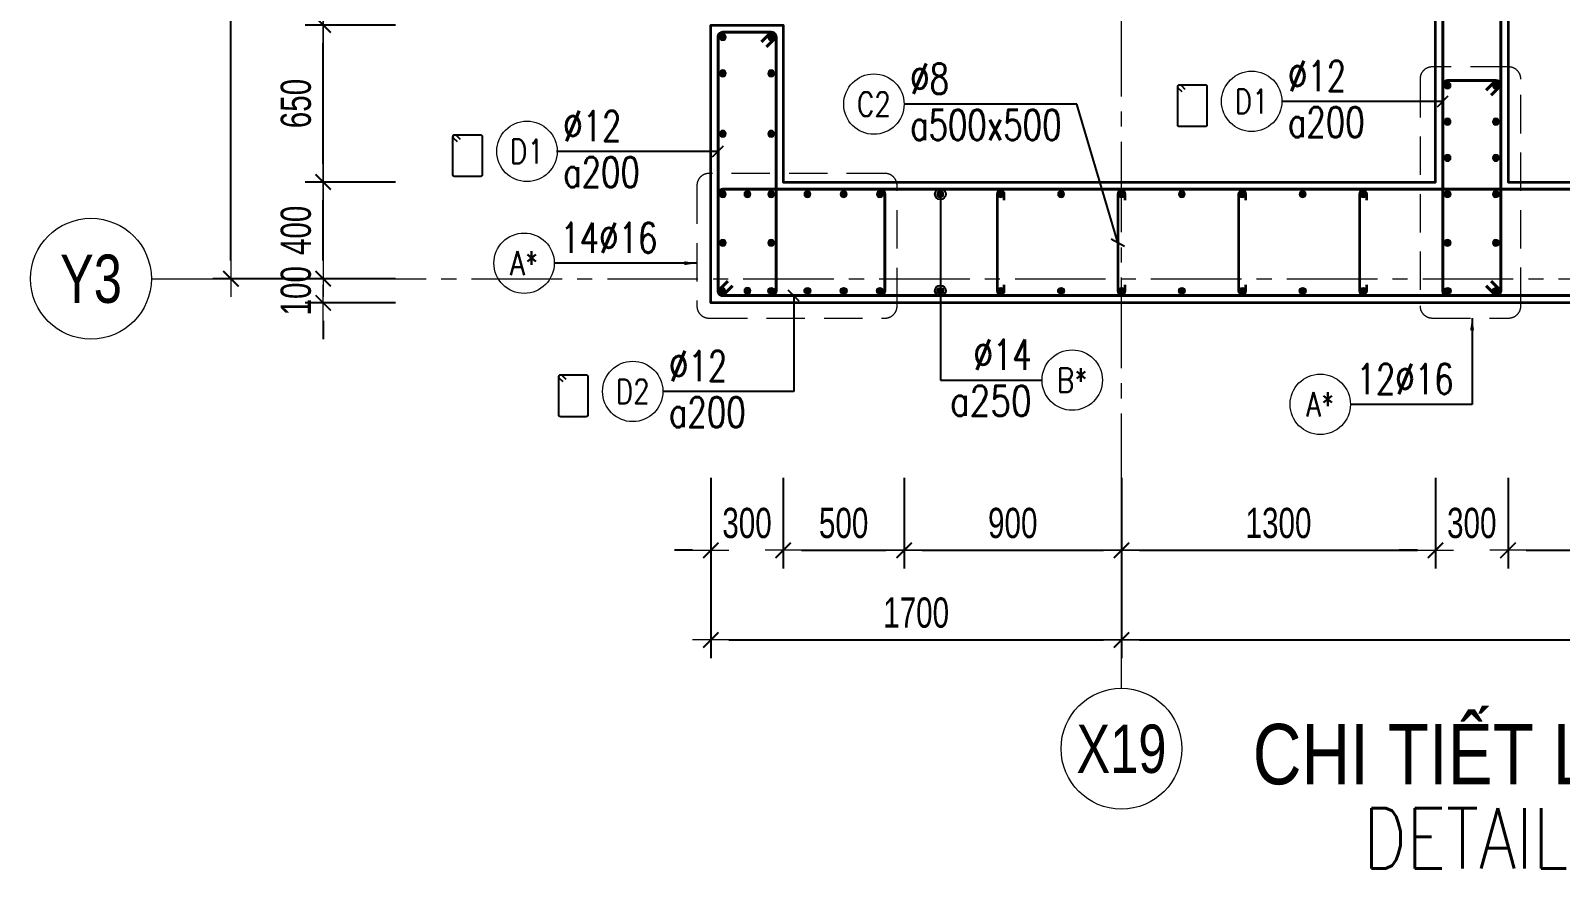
# Model space of a CAD drawing. Header units: millimetres. Extents: x 944027 to 981803, y -83026 to 82675.
# Drawn here: x 964583 to 970915, y -315 to 3153 of the extents above; entities that cross this region are included whole.
import ezdxf
from ezdxf.enums import TextEntityAlignment as Align

# ---------------------------------------------------------------- set-up
doc = ezdxf.new("R2010")
doc.units = ezdxf.units.MM
doc.header["$MEASUREMENT"] = 0
for name, pattern in [('HIDDEN2', [4.7625, 3.175, -1.5875]), ('HT_Dim Grid$0$CENTER2', [1.125, 0.75, -0.125, 0.125, -0.125]), ('HT_Grid$0$CENTER2', [1.125, 0.75, -0.125, 0.125, -0.125])]:
    doc.linetypes.add(name, pattern=pattern)
doc.layers.get('0').update_dxf_attribs({"lineweight": 20})
doc.layers.get('Defpoints').update_dxf_attribs({"color": 151, "lineweight": 9})
for name, color, linetype, lineweight in [('HT_Dim Grid$0$NDC_S_AXIS', 5, 'HT_Dim Grid$0$CENTER2', 13), ('HT_Dim Grid$0$NDC_S_SYMBOL', 1, 'Continuous', 15), ('HT_Dim Grid$0$NDC_S_TEXT SYMBOL', 7, 'Continuous', 20), ('HT_Grid$0$NDC_S_AXIS', 5, 'HT_Grid$0$CENTER2', 13), ('KC-LEADER', 153, 'Continuous', 18), ('KC-THEP', 6, 'Continuous', 40), ('NDC_S_ANNO', 7, 'Continuous', 20), ('NDC_S_DIM', 1, 'Continuous', 15), ('NDC_S_ENG TITLE', 3, 'Continuous', 20), ('NDC_S_HIDDEN', 8, 'HIDDEN2', 13), ('NDC_S_LEADER', 1, 'Continuous', 15), ('NDC_S_REBAR', 4, 'Continuous', 35), ('NDC_S_STIRRUP', 4, 'Continuous', 40), ('NDC_S_TEXT SYMBOL', 7, 'Continuous', 20), ('NDC_S_VN TEXT', 7, 'Continuous', 20), ('NDC_S_VN TITLE', 6, 'Continuous', 35), ('NDC_S_WALL', 6, 'Continuous', 35)]:
    doc.layers.add(name, color=color, linetype=linetype, lineweight=lineweight)
doc.layers.add('Ligature', color=1, linetype='Continuous')
doc.styles.add('HT_Dim Grid$0$NDC_ANNO', font='', dxfattribs={"width": 0.8})
doc.styles.add('NDC_ANNO', font='', dxfattribs={"width": 0.8})
doc.styles.add('NDC_ARIAL', font='arial.ttf', dxfattribs={"width": 0.85})
doc.styles.add('NDC_DIM', font='', dxfattribs={"width": 0.75})
doc.styles.add('NDC_EN TXT', font='romans.shx', dxfattribs={"width": 0.8})
doc.styles.add('NDC_VIE TXT', font='arial.ttf', dxfattribs={"width": 0.8})
doc.styles.get('HT_Dim Grid$0$NDC_ANNO').set_extended_font_data('Dotum')
doc.styles.get('NDC_ANNO').set_extended_font_data('Dotum')
doc.styles.get('NDC_DIM').set_extended_font_data('Dotum')
doc.dimstyles.new('NDC_1-50', dxfattribs={"dimscale": 50, "dimtxt": 2.5, "dimasz": 1, "dimexe": 1.5, "dimexo": 0, "dimgap": 0.8, "dimtad": 1, "dimdec": 0, "dimdsep": 46, "dimtxsty": 'NDC_ARIAL', "dimblk": 'DIMMARK', "dimcen": 49999.938995, "dimdle": 1.5, "dimclrd": 1, "dimclre": 1, "dimclrt": 3, "dimadec": 0, "dimazin": 0, "dimtfac": 1, "dimtdec": 0, "dimtix": 1, "dimtmove": 2, "dimatfit": 3, "dimfxl": 1, "dimarcsym": 0})
doc.dimstyles.new('NDC_dim_30', dxfattribs={"dimscale": 30, "dimtxt": 2.5, "dimasz": 1.5, "dimexe": 1.5, "dimexo": 2.5, "dimgap": 1, "dimtad": 1, "dimdec": 0, "dimzin": 0, "dimdsep": 46, "dimtxsty": 'NDC_DIM', "dimblk": 'DIMMARK', "dimcen": 0.09, "dimdle": 1.2, "dimclrd": 1, "dimclre": 1, "dimclrt": 3, "dimadec": 0, "dimazin": 0, "dimtfac": 1, "dimtdec": 0, "dimtix": 1, "dimtofl": 0, "dimtmove": 0, "dimatfit": 3, "dimfxl": 6, "dimfxlon": 1, "dimtolj": 1, "dimtzin": 0, "dimarcsym": 0})
doc.dimstyles.new('NDC_dim_50', dxfattribs={"dimscale": 50, "dimtxt": 2.5, "dimasz": 1.5, "dimexe": 1.5, "dimexo": 2.5, "dimgap": 1, "dimtad": 1, "dimdec": 0, "dimzin": 0, "dimdsep": 46, "dimtxsty": 'NDC_DIM', "dimblk": 'DIMMARK', "dimcen": 0.09, "dimdle": 1.2, "dimclrd": 1, "dimclre": 1, "dimclrt": 3, "dimadec": 0, "dimazin": 0, "dimtfac": 1, "dimtdec": 0, "dimtix": 1, "dimtofl": 0, "dimtmove": 0, "dimatfit": 3, "dimfxl": 6, "dimfxlon": 1, "dimtolj": 1, "dimtzin": 0, "dimarcsym": 0})

# ---------------------------------------------------------------- blocks, each defined once
blk = doc.blocks.new('THEP')
at = {"layer": 'KC-LEADER', "color": 6}
blk.add_circle((0, 0), 14, dxfattribs=at)
at = {"layer": 'KC-THEP'}
for p, q in [((-14, 0), (14, 0)), ((9.9, 9.9), (-9.9, -9.9)), ((-9.9, 9.9), (9.9, -9.9)), ((0, 14), (0, -14))]:
    blk.add_line(p, q, dxfattribs=at)
blk = doc.blocks.new('DIMMARK')
at = {"layer": 'NDC_S_DIM', "color": 1}
blk.add_line((-1.5, 0), (1, 0), dxfattribs=at)
at = {"layer": 'NDC_S_DIM', "color": 2, "const_width": 0.1}
blk.add_lwpolyline([(-0.424, -0.424), (0.424, 0.424)], dxfattribs=at)
blk = doc.blocks.new('*U13')
blk.add_circle((-2.5, 0), 2.5)
at = {"layer": 'NDC_S_VN TEXT', "color": 3, "style": 'NDC_EN TXT', "width": 0.75}
blk.add_attdef('DK1', (0.5, 0.85), '', height=2.5, dxfattribs=at)
at = {"layer": 'NDC_S_VN TEXT', "color": 7, "style": 'NDC_EN TXT', "width": 0.8}
blk.add_attdef('SH2', text='', height=2, dxfattribs=at).set_placement((-2.5, 0), align=Align.MIDDLE)
blk = doc.blocks.new('*U11')
blk.add_circle((-2.5, 0), 2.5)
at = {"layer": 'NDC_S_VN TEXT', "color": 3, "style": 'NDC_EN TXT', "width": 0.75}
for tag, p in [('DK1', (0.5, 0.85)), ('KC1', (0.5, -2.97))]:
    blk.add_attdef(tag, p, '', height=2.5, dxfattribs=at)
at = {"layer": 'NDC_S_VN TEXT', "color": 7, "style": 'NDC_EN TXT', "width": 0.8}
blk.add_attdef('SH2', text='', height=2, dxfattribs=at).set_placement((-2.5, 0), align=Align.MIDDLE)
blk = doc.blocks.new('*U10')
blk.add_circle((2.5, 0), 2.5)
at = {"layer": 'NDC_S_VN TEXT', "color": 3, "style": 'NDC_EN TXT'}
for tag, width, p in [('DK2', 0.75, (-0.85, 0.85)), ('KC2', 0.8, (-0.85, -2.97))]:
    blk.add_attdef(tag, text='', height=2.5, dxfattribs=dict(at, width=width)).set_placement(p, align=Align.RIGHT)
at = {"layer": 'NDC_S_VN TEXT', "color": 7, "style": 'NDC_EN TXT', "width": 0.8}
blk.add_attdef('SH3', text='', height=2, dxfattribs=at).set_placement((2.5, 0), align=Align.MIDDLE)
blk = doc.blocks.new('*U12')
blk.add_circle((-2.5, 0), 2.5)
at = {"layer": 'NDC_S_VN TEXT', "color": 3, "style": 'NDC_EN TXT', "width": 0.75}
for tag, p in [('DK1', (0.5, 0.85)), ('KC1', (0.5, -2.97))]:
    blk.add_attdef(tag, p, '', height=2.5, dxfattribs=at)
at = {"layer": 'NDC_S_VN TEXT', "color": 7, "style": 'NDC_EN TXT', "width": 0.8}
blk.add_attdef('SH2', text='', height=2, dxfattribs=at).set_placement((-2.5, 0), align=Align.MIDDLE)
blk = doc.blocks.new('*D375')
at = {"layer": 'Defpoints', "color": 0, "transparency": 16777216}
for p in [(965793.9, 2525.9), (967698.3, 2525.9), (967398.3, 2125.9)]:
    blk.add_point(p, dxfattribs=at)
at = {"layer": 'NDC_S_DIM', "color": 1, "lineweight": -2, "transparency": 16777216}
for p, q in [((966093.9, 2525.9), (965718.9, 2525.9)), ((965793.9, 2200.9), (965793.9, 2450.9)), ((966093.9, 2125.9), (965718.9, 2125.9))]:
    blk.add_line(p, q, dxfattribs=at)
at = {"layer": 'NDC_S_DIM', "color": 1, "lineweight": -2, "transparency": 16777216, "xscale": 75, "yscale": 75, "zscale": 75}
for p, rotation in [((965793.9, 2525.9), 90), ((965793.9, 2125.9), 270)]:
    blk.add_blockref('DIMMARK', p, dxfattribs=dict(at, rotation=rotation))
at = {"layer": 'NDC_S_DIM', "color": 3, "transparency": 16777216, "insert": (965681.3, 2325.9), "char_height": 125, "attachment_point": 5, "rotation": 90, "style": 'NDC_DIM'}
blk.add_mtext('\\A1;400', dxfattribs=at)
blk = doc.blocks.new('*D376')
at = {"layer": 'Defpoints', "color": 0, "transparency": 16777216}
for p in [(965793.9, 3175.9), (967698.3, 3175.9), (967698.3, 2525.9)]:
    blk.add_point(p, dxfattribs=at)
at = {"layer": 'NDC_S_DIM', "color": 1, "lineweight": -2, "transparency": 16777216}
for p, q in [((966093.9, 3175.9), (965718.9, 3175.9)), ((965793.9, 2600.9), (965793.9, 3100.9)), ((966093.9, 2525.9), (965718.9, 2525.9))]:
    blk.add_line(p, q, dxfattribs=at)
at = {"layer": 'NDC_S_DIM', "color": 1, "lineweight": -2, "transparency": 16777216, "xscale": 75, "yscale": 75, "zscale": 75}
for p, rotation in [((965793.9, 3175.9), 90), ((965793.9, 2525.9), 270)]:
    blk.add_blockref('DIMMARK', p, dxfattribs=dict(at, rotation=rotation))
at = {"layer": 'NDC_S_DIM', "color": 3, "transparency": 16777216, "insert": (965681.3, 2850.9), "char_height": 125, "attachment_point": 5, "rotation": 90, "style": 'NDC_DIM'}
blk.add_mtext('\\A1;650', dxfattribs=at)
blk = doc.blocks.new('*D379')
at = {"layer": 'Defpoints', "color": 0, "transparency": 16777216}
for p in [(965412, 11125.9), (967398.3, 11125.9), (967398.3, 2125.9)]:
    blk.add_point(p, dxfattribs=at)
at = {"layer": 'NDC_S_DIM', "color": 1, "lineweight": -2, "transparency": 16777216}
for p, q in [((965712, 11125.9), (965337, 11125.9)), ((965412, 2200.9), (965412, 11050.9)), ((965712, 2125.9), (965337, 2125.9))]:
    blk.add_line(p, q, dxfattribs=at)
at = {"layer": 'NDC_S_DIM', "color": 1, "lineweight": -2, "transparency": 16777216, "xscale": 75, "yscale": 75, "zscale": 75}
for p, rotation in [((965412, 11125.9), 90), ((965412, 2125.9), 270)]:
    blk.add_blockref('DIMMARK', p, dxfattribs=dict(at, rotation=rotation))
at = {"layer": 'NDC_S_DIM', "color": 3, "transparency": 16777216, "insert": (965299.4, 6625.9), "char_height": 125, "attachment_point": 5, "rotation": 90, "style": 'NDC_DIM'}
blk.add_mtext('\\A1;9000', dxfattribs=at)
blk = doc.blocks.new('*D380')
at = {"layer": 'Defpoints', "color": 0, "transparency": 16777216}
for p in [(967698.3, 2525.9), (967398.3, 2025.9), (967698.3, 1001.7)]:
    blk.add_point(p, dxfattribs=at)
at = {"layer": 'NDC_S_DIM', "color": 1, "lineweight": -2, "transparency": 16777216}
for p, q in [((967398.3, 1301.7), (967398.3, 926.7)), ((967698.3, 1301.7), (967698.3, 926.7)), ((967323.3, 1001.7), (967248.3, 1001.7)), ((967773.3, 1001.7), (967848.3, 1001.7))]:
    blk.add_line(p, q, dxfattribs=at)
at = {"layer": 'NDC_S_DIM', "color": 1, "lineweight": -2, "transparency": 16777216, "xscale": 75, "yscale": 75, "zscale": 75}
blk.add_blockref('DIMMARK', (967398.3, 1001.7), dxfattribs=at)
at = {"layer": 'NDC_S_DIM', "color": 1, "lineweight": -2, "transparency": 16777216, "xscale": 75, "yscale": 75, "zscale": 75, "rotation": 180}
blk.add_blockref('DIMMARK', (967698.3, 1001.7), dxfattribs=at)
at = {"layer": 'NDC_S_DIM', "color": 3, "transparency": 16777216, "insert": (967548.3, 1114.2), "char_height": 125, "attachment_point": 5, "style": 'NDC_DIM'}
blk.add_mtext('\\A1;300', dxfattribs=at)
blk = doc.blocks.new('*D381')
at = {"layer": 'Defpoints', "color": 0, "transparency": 16777216}
for p in [(967698.3, 2525.9), (968198.4, 2299.9), (968198.4, 1001.7)]:
    blk.add_point(p, dxfattribs=at)
at = {"layer": 'NDC_S_DIM', "color": 1, "lineweight": -2, "transparency": 16777216}
for p, q in [((967698.3, 1301.7), (967698.3, 926.7)), ((968198.4, 1301.7), (968198.4, 926.7)), ((967773.3, 1001.7), (968123.4, 1001.7))]:
    blk.add_line(p, q, dxfattribs=at)
at = {"layer": 'NDC_S_DIM', "color": 1, "lineweight": -2, "transparency": 16777216, "xscale": 75, "yscale": 75, "zscale": 75, "rotation": 180}
blk.add_blockref('DIMMARK', (967698.3, 1001.7), dxfattribs=at)
at = {"layer": 'NDC_S_DIM', "color": 1, "lineweight": -2, "transparency": 16777216, "xscale": 75, "yscale": 75, "zscale": 75}
blk.add_blockref('DIMMARK', (968198.4, 1001.7), dxfattribs=at)
at = {"layer": 'NDC_S_DIM', "color": 3, "transparency": 16777216, "insert": (967948.3, 1114.2), "char_height": 125, "attachment_point": 5, "style": 'NDC_DIM'}
blk.add_mtext('\\A1;500', dxfattribs=at)
blk = doc.blocks.new('*D382')
at = {"layer": 'Defpoints', "color": 0, "transparency": 16777216}
for p in [(970398.3, 2525.9), (970698.3, 2525.9), (970698.3, 1001.7)]:
    blk.add_point(p, dxfattribs=at)
at = {"layer": 'NDC_S_DIM', "color": 1, "lineweight": -2, "transparency": 16777216}
for p, q in [((970398.3, 1301.7), (970398.3, 926.7)), ((970698.3, 1301.7), (970698.3, 926.7)), ((970323.3, 1001.7), (970248.3, 1001.7)), ((970773.3, 1001.7), (970848.3, 1001.7))]:
    blk.add_line(p, q, dxfattribs=at)
at = {"layer": 'NDC_S_DIM', "color": 1, "lineweight": -2, "transparency": 16777216, "xscale": 75, "yscale": 75, "zscale": 75}
blk.add_blockref('DIMMARK', (970398.3, 1001.7), dxfattribs=at)
at = {"layer": 'NDC_S_DIM', "color": 1, "lineweight": -2, "transparency": 16777216, "xscale": 75, "yscale": 75, "zscale": 75, "rotation": 180}
blk.add_blockref('DIMMARK', (970698.3, 1001.7), dxfattribs=at)
at = {"layer": 'NDC_S_DIM', "color": 3, "transparency": 16777216, "insert": (970548.3, 1114.2), "char_height": 125, "attachment_point": 5, "style": 'NDC_DIM'}
blk.add_mtext('\\A1;300', dxfattribs=at)
blk = doc.blocks.new('*D383')
at = {"layer": 'Defpoints', "color": 0, "transparency": 16777216}
for p in [(970698.3, 2525.9), (972897.8, 2273.6), (972897.8, 1001.7)]:
    blk.add_point(p, dxfattribs=at)
at = {"layer": 'NDC_S_DIM', "color": 1, "lineweight": -2, "transparency": 16777216}
for p, q in [((970698.3, 1301.7), (970698.3, 926.7)), ((972897.8, 1301.7), (972897.8, 926.7)), ((970773.3, 1001.7), (972822.8, 1001.7))]:
    blk.add_line(p, q, dxfattribs=at)
at = {"layer": 'NDC_S_DIM', "color": 1, "lineweight": -2, "transparency": 16777216, "xscale": 75, "yscale": 75, "zscale": 75, "rotation": 180}
blk.add_blockref('DIMMARK', (970698.3, 1001.7), dxfattribs=at)
at = {"layer": 'NDC_S_DIM', "color": 1, "lineweight": -2, "transparency": 16777216, "xscale": 75, "yscale": 75, "zscale": 75}
blk.add_blockref('DIMMARK', (972897.8, 1001.7), dxfattribs=at)
at = {"layer": 'NDC_S_DIM', "color": 3, "transparency": 16777216, "insert": (971798.1, 1114.2), "char_height": 125, "attachment_point": 5, "style": 'NDC_DIM'}
blk.add_mtext('\\A1;2200', dxfattribs=at)
blk = doc.blocks.new('*D386')
at = {"layer": 'Defpoints', "color": 0, "transparency": 16777216}
for p in [(967398.3, 2099.7), (969098.3, 1857.8), (969098.3, 630.6)]:
    blk.add_point(p, dxfattribs=at)
at = {"layer": 'NDC_S_DIM', "color": 1, "lineweight": -2, "transparency": 16777216}
for p, q in [((967398.3, 930.6), (967398.3, 555.6)), ((969098.3, 930.6), (969098.3, 555.6)), ((967473.3, 630.6), (969023.3, 630.6))]:
    blk.add_line(p, q, dxfattribs=at)
at = {"layer": 'NDC_S_DIM', "color": 1, "lineweight": -2, "transparency": 16777216, "xscale": 75, "yscale": 75, "zscale": 75, "rotation": 180}
blk.add_blockref('DIMMARK', (967398.3, 630.6), dxfattribs=at)
at = {"layer": 'NDC_S_DIM', "color": 1, "lineweight": -2, "transparency": 16777216, "xscale": 75, "yscale": 75, "zscale": 75}
blk.add_blockref('DIMMARK', (969098.3, 630.6), dxfattribs=at)
at = {"layer": 'NDC_S_DIM', "color": 3, "transparency": 16777216, "insert": (968248.3, 743.2), "char_height": 125, "attachment_point": 5, "style": 'NDC_DIM'}
blk.add_mtext('\\A1;1700', dxfattribs=at)
blk = doc.blocks.new('*U21')
at = {"layer": 'HT_Dim Grid$0$NDC_S_SYMBOL'}
blk.add_line((0, 5), (0, 9), dxfattribs=at)
blk.add_circle((0, 0), 5, dxfattribs=at)
at = {"layer": 'HT_Dim Grid$0$NDC_S_TEXT SYMBOL', "color": 7, "style": 'HT_Dim Grid$0$NDC_ANNO', "width": 0.8}
blk.add_attdef('GRID', text='', height=4, dxfattribs=at).set_placement((0, 0), align=Align.MIDDLE)
blk = doc.blocks.new('*D411')
at = {"layer": 'Defpoints', "color": 0, "ltscale": 200, "transparency": 16777216}
for p in [(968198.4, 2299.9), (969098.3, 1857.8), (969098.3, 1001.7)]:
    blk.add_point(p, dxfattribs=at)
at = {"layer": 'NDC_S_DIM', "color": 1, "lineweight": -2, "ltscale": 200, "transparency": 16777216}
for p, q in [((968198.4, 1301.7), (968198.4, 926.7)), ((969098.3, 1301.7), (969098.3, 926.7)), ((968273.4, 1001.7), (969023.3, 1001.7))]:
    blk.add_line(p, q, dxfattribs=at)
at = {"layer": 'NDC_S_DIM', "color": 1, "lineweight": -2, "ltscale": 200, "transparency": 16777216, "xscale": 75, "yscale": 75, "zscale": 75, "rotation": 180}
blk.add_blockref('DIMMARK', (968198.4, 1001.7), dxfattribs=at)
at = {"layer": 'NDC_S_DIM', "color": 1, "lineweight": -2, "ltscale": 200, "transparency": 16777216, "xscale": 75, "yscale": 75, "zscale": 75}
blk.add_blockref('DIMMARK', (969098.3, 1001.7), dxfattribs=at)
at = {"layer": 'NDC_S_DIM', "color": 3, "ltscale": 200, "transparency": 16777216, "insert": (968648.3, 1114.2), "char_height": 125, "attachment_point": 5, "style": 'NDC_DIM'}
blk.add_mtext('\\A1;900', dxfattribs=at)
blk = doc.blocks.new('*D412')
at = {"layer": 'Defpoints', "color": 0, "ltscale": 200, "transparency": 16777216}
for p in [(970398.3, 2525.9), (969098.3, 1857.8), (970398.3, 1001.7)]:
    blk.add_point(p, dxfattribs=at)
at = {"layer": 'NDC_S_DIM', "color": 1, "lineweight": -2, "ltscale": 200, "transparency": 16777216}
for p, q in [((969098.3, 1301.7), (969098.3, 926.7)), ((970398.3, 1301.7), (970398.3, 926.7)), ((969173.3, 1001.7), (970323.3, 1001.7))]:
    blk.add_line(p, q, dxfattribs=at)
at = {"layer": 'NDC_S_DIM', "color": 1, "lineweight": -2, "ltscale": 200, "transparency": 16777216, "xscale": 75, "yscale": 75, "zscale": 75, "rotation": 180}
blk.add_blockref('DIMMARK', (969098.3, 1001.7), dxfattribs=at)
at = {"layer": 'NDC_S_DIM', "color": 1, "lineweight": -2, "ltscale": 200, "transparency": 16777216, "xscale": 75, "yscale": 75, "zscale": 75}
blk.add_blockref('DIMMARK', (970398.3, 1001.7), dxfattribs=at)
at = {"layer": 'NDC_S_DIM', "color": 3, "ltscale": 200, "transparency": 16777216, "insert": (969748.3, 1114.2), "char_height": 125, "attachment_point": 5, "style": 'NDC_DIM'}
blk.add_mtext('\\A1;1300', dxfattribs=at)
blk = doc.blocks.new('*D413')
at = {"layer": 'Defpoints', "color": 0, "ltscale": 200, "transparency": 16777216}
for p in [(973698.3, 2242.5), (969098.3, 1857.8), (973698.3, 630.6)]:
    blk.add_point(p, dxfattribs=at)
at = {"layer": 'NDC_S_DIM', "color": 1, "lineweight": -2, "ltscale": 200, "transparency": 16777216}
for p, q in [((969098.3, 930.6), (969098.3, 555.6)), ((973698.3, 930.6), (973698.3, 555.6)), ((969173.3, 630.6), (973623.3, 630.6))]:
    blk.add_line(p, q, dxfattribs=at)
at = {"layer": 'NDC_S_DIM', "color": 1, "lineweight": -2, "ltscale": 200, "transparency": 16777216, "xscale": 75, "yscale": 75, "zscale": 75, "rotation": 180}
blk.add_blockref('DIMMARK', (969098.3, 630.6), dxfattribs=at)
at = {"layer": 'NDC_S_DIM', "color": 1, "lineweight": -2, "ltscale": 200, "transparency": 16777216, "xscale": 75, "yscale": 75, "zscale": 75}
blk.add_blockref('DIMMARK', (973698.3, 630.6), dxfattribs=at)
at = {"layer": 'NDC_S_DIM', "color": 3, "ltscale": 200, "transparency": 16777216, "insert": (971398.3, 743.2), "char_height": 125, "attachment_point": 5, "style": 'NDC_DIM'}
blk.add_mtext('\\A1;4600', dxfattribs=at)
blk = doc.blocks.new('*U22')
at = {"layer": 'HT_Dim Grid$0$NDC_S_SYMBOL'}
blk.add_line((5, 0), (9, 0), dxfattribs=at)
blk.add_circle((0, 0), 5, dxfattribs=at)
at = {"layer": 'HT_Dim Grid$0$NDC_S_TEXT SYMBOL', "color": 7, "style": 'HT_Dim Grid$0$NDC_ANNO', "width": 0.8}
blk.add_attdef('GRID', text='', height=4, rotation=270, dxfattribs=at).set_placement((0, 0), align=Align.MIDDLE)
blk = doc.blocks.new('*D417')
at = {"layer": 'Defpoints', "color": 0, "ltscale": 200, "transparency": 16777216}
for p in [(967398.3, 2125.9), (965793.9, 2025.9), (967398.3, 2025.9)]:
    blk.add_point(p, dxfattribs=at)
at = {"layer": 'NDC_S_DIM', "color": 1, "lineweight": -2, "ltscale": 200, "transparency": 16777216}
for p, q in [((965793.9, 2200.9), (965793.9, 2275.9)), ((966093.9, 2125.9), (965718.9, 2125.9)), ((966093.9, 2025.9), (965718.9, 2025.9)), ((965793.9, 1950.9), (965793.9, 1875.9))]:
    blk.add_line(p, q, dxfattribs=at)
at = {"layer": 'NDC_S_DIM', "color": 1, "lineweight": -2, "ltscale": 200, "transparency": 16777216, "xscale": 75, "yscale": 75, "zscale": 75}
for p, rotation in [((965793.9, 2125.9), 270), ((965793.9, 2025.9), 90)]:
    blk.add_blockref('DIMMARK', p, dxfattribs=dict(at, rotation=rotation))
at = {"layer": 'NDC_S_DIM', "color": 3, "ltscale": 200, "transparency": 16777216, "insert": (965681.3, 2075.9), "char_height": 125, "attachment_point": 5, "rotation": 90, "style": 'NDC_DIM'}
blk.add_mtext('\\A1;100', dxfattribs=at)
blk = doc.blocks.new('*D407')
at = {"layer": 'Defpoints', "color": 0, "ltscale": 200, "transparency": 16777216}
for p in [(965793.9, 4575.9), (967485.6, 4575.9), (967698.3, 3175.9)]:
    blk.add_point(p, dxfattribs=at)
at = {"layer": 'NDC_S_DIM', "color": 1, "lineweight": -2, "ltscale": 200, "transparency": 16777216}
for p, q in [((966093.9, 4575.9), (965718.9, 4575.9)), ((965793.9, 3250.9), (965793.9, 4500.9)), ((966093.9, 3175.9), (965718.9, 3175.9))]:
    blk.add_line(p, q, dxfattribs=at)
at = {"layer": 'NDC_S_DIM', "color": 1, "lineweight": -2, "ltscale": 200, "transparency": 16777216, "xscale": 75, "yscale": 75, "zscale": 75}
for p, rotation in [((965793.9, 4575.9), 90), ((965793.9, 3175.9), 270)]:
    blk.add_blockref('DIMMARK', p, dxfattribs=dict(at, rotation=rotation))
at = {"layer": 'NDC_S_DIM', "color": 3, "ltscale": 200, "transparency": 16777216, "insert": (965681.3, 3875.9), "char_height": 125, "attachment_point": 5, "rotation": 90, "style": 'NDC_DIM'}
blk.add_mtext('\\A1;1400', dxfattribs=at)
blk = doc.blocks.new('Drawing name_symbol')
at = {"layer": 'NDC_S_ENG TITLE', "style": 'NDC_EN TXT', "width": 0.8}
blk.add_attdef('SECTDET1', text='', height=5, dxfattribs=at).set_placement((0, 1.01), align=Align.CENTER)
at = {"layer": 'NDC_S_TEXT SYMBOL', "lineweight": 25, "style": 'NDC_ANNO', "width": 0.8}
blk.add_attdef('SSCALE', text='', height=2.5, dxfattribs=at).set_placement((0, -4), align=Align.CENTER)
at = {"layer": 'NDC_S_VN TITLE', "style": 'NDC_VIE TXT', "width": 0.8}
blk.add_attdef('SECTDET2', text='', height=5, dxfattribs=at).set_placement((0, 7.97), align=Align.CENTER)

msp = doc.modelspace()

# ---------------------------------------------------------------- linework, layer by layer
at = {"layer": 'HT_Grid$0$NDC_S_AXIS', "ltscale": 500}
for p, q in [((969098.3, 630.6), (969098.3, 12621.2)), ((965282.7, 2125.9), (975464.2, 2125.9))]:
    msp.add_line(p, q, dxfattribs=at)
at = {"layer": 'Ligature'}
for points in [[(969349.4, 2899), (969333.5, 2914.9, -0.668179), (969339.2, 2928.9), (969443.9, 2928.9, -0.414214), (969452, 2920.7), (969452, 2763.6, -0.414214), (969443.9, 2755.4), (969339.2, 2755.4, -0.414214), (969331.1, 2763.6), (969331.1, 2920.7, -0.668179), (969345, 2926.5), (969361, 2910.5)], [(966349.4, 2692), (966333.5, 2707.9, -0.668179), (966339.2, 2721.9), (966443.9, 2721.9, -0.414214), (966452, 2713.7), (966452, 2556.6, -0.414214), (966443.9, 2548.4), (966339.2, 2548.4, -0.414214), (966331.1, 2556.6), (966331.1, 2713.7, -0.668179), (966345, 2719.5), (966361, 2703.5)], [(966787.2, 1698.4), (966771.3, 1714.3, -0.668179), (966777, 1728.3), (966881.7, 1728.3, -0.414214), (966889.8, 1720.1), (966889.8, 1563, -0.414214), (966881.7, 1554.8), (966777, 1554.8, -0.414214), (966768.9, 1563), (966768.9, 1720.1, -0.668179), (966782.8, 1725.9), (966798.8, 1709.9)]]:
    msp.add_lwpolyline(points, format="xyb", dxfattribs=at)
at = {"layer": 'NDC_S_HIDDEN', "ltscale": 50}
for points in [[(970384.2, 1963.2), (970701.4, 1963.2, 0.414214), (970751.4, 2013.2), (970751.4, 2952.5, 0.414214), (970701.4, 3002.5), (970384.2, 3002.5, 0.414214), (970334.2, 2952.5), (970334.2, 2013.2, 0.414214)], [(967390.9, 1962.8), (968119.4, 1962.8, 0.414214), (968169.4, 2012.8), (968169.4, 2511.6, 0.414214), (968119.4, 2561.6), (967390.9, 2561.6, 0.414214), (967340.9, 2511.6), (967340.9, 2012.8, 0.414214)]]:
    msp.add_lwpolyline(points, format="xyb", close=True, dxfattribs=at)
at = {"layer": 'NDC_S_REBAR'}
for points in [[(968613.3, 2450.9), (968613.3, 2475.9, 1), (968583.3, 2475.9), (968583.3, 2075.9, 1), (968613.3, 2075.9), (968613.3, 2100.9)], [(969113.3, 2450.9), (969113.3, 2475.9, 1), (969083.3, 2475.9), (969083.3, 2075.9, 1), (969113.3, 2075.9), (969113.3, 2100.9)], [(969613.3, 2450.9), (969613.3, 2475.9, 1), (969583.3, 2475.9), (969583.3, 2075.9, 1), (969613.3, 2075.9), (969613.3, 2100.9)], [(970113.3, 2450.9), (970113.3, 2475.9, 1), (970083.3, 2475.9), (970083.3, 2075.9, 1), (970113.3, 2075.9), (970113.3, 2100.9)]]:
    msp.add_lwpolyline(points, format="xyb", dxfattribs=at)
at = {"layer": 'NDC_S_STIRRUP'}
for points in [[(970628.3, 2115.9), (970668.3, 2075.9, -0.414214), (970648.3, 2055.9), (970448.3, 2055.9, -0.414214), (970428.3, 2075.9), (970428.3, 11175.9, -0.414214), (970448.3, 11195.9), (970648.3, 11195.9, -0.414214), (970668.3, 11175.9), (970668.3, 2075.9, -0.414214), (970648.3, 2055.9), (970608.3, 2095.9)], [(967628.4, 3085.9), (967668.4, 3125.9, 0.414214), (967648.4, 3145.9), (967448.4, 3145.9, 0.414214), (967428.4, 3125.9), (967428.3, 2075.9, 0.414214), (967448.3, 2055.9), (967648.3, 2055.9, 0.414214), (967668.3, 2075.9), (967668.4, 3125.9, 0.414214), (967648.4, 3145.9), (967608.4, 3105.9)], [(970628.4, 2885.9), (970668.4, 2925.9, 0.414214), (970648.4, 2945.9), (970448.4, 2945.9, 0.414214), (970428.4, 2925.9), (970428.3, 2075.9, 0.414214), (970448.3, 2055.9), (970648.3, 2055.9, 0.414214), (970668.3, 2075.9), (970668.4, 2925.9, 0.414214), (970648.4, 2945.9), (970608.4, 2905.9)], [(967488.3, 2095.9), (967448.3, 2055.9, -0.414214), (967428.3, 2075.9), (967428.3, 2475.9, -0.414214), (967448.3, 2495.9), (968098.3, 2495.9, -0.414214), (968118.3, 2475.9), (968118.3, 2075.9, -0.414214), (968098.3, 2055.9), (967448.3, 2055.9, -0.414214), (967428.3, 2075.9), (967468.3, 2115.9)], [(967488.3, 2095.9), (967448.3, 2055.9, -0.414214), (967428.3, 2075.9), (967428.3, 2475.9, -0.414214), (967448.3, 2495.9), (973648.3, 2495.9, -0.414214), (973668.3, 2475.9), (973668.3, 2075.9, -0.414214), (973648.3, 2055.9), (967448.3, 2055.9, -0.414214), (967428.3, 2075.9), (967468.3, 2115.9)]]:
    msp.add_lwpolyline(points, format="xyb", dxfattribs=at)
at = {"layer": 'NDC_S_WALL', "ltscale": 10}
msp.add_lwpolyline([(970698.3, 10725.9), (970698.3, 2525.9), (973398.3, 2525.9), (973398.3, 3175.9), (973698.3, 3175.9), (973698.3, 2025.9), (967398.3, 2025.9), (967398.3, 3175.9), (967698.3, 3175.9), (967698.3, 2525.9), (970398.3, 2525.9), (970398.3, 7925.9)], dxfattribs=at)

# ---------------------------------------------------------------- block references
at = {"layer": 'HT_Dim Grid$0$NDC_S_AXIS'}
ref = msp.add_blockref('*U22', (964832.7, 2125.9), dxfattribs=dict(at, xscale=50, yscale=50, zscale=150))
ref.add_attrib('GRID', 'Y3', dxfattribs={"layer": 'HT_Dim Grid$0$NDC_S_TEXT SYMBOL', "color": 7, "height": 200, "style": 'HT_Dim Grid$0$NDC_ANNO', "width": 0.8}).set_placement((964832.7, 2125.9), align=Align.MIDDLE)
at = {"layer": 'HT_Dim Grid$0$NDC_S_AXIS', "xscale": 50, "yscale": 50, "zscale": 50}
msp.add_blockref('*U21', (969098.3, 180.6), dxfattribs=at).add_auto_attribs({'GRID': 'X19'})
at = {"layer": 'KC-THEP', "xscale": -1, "rotation": 350.3314355636191}
for p in [(967448.3, 3125.9), (967648.3, 3125.9), (967448.3, 2975.9), (967648.3, 2975.9), (970448.3, 2925.9), (970648.3, 2925.9), (970448.3, 2775.9), (970648.3, 2775.9), (967448.3, 2725.9), (967648.3, 2725.9), (970448.3, 2625.9), (970648.3, 2625.9), (967448.3, 2475.9), (967550, 2475.9), (967648.3, 2475.9), (967798.3, 2475.9), (967948.3, 2475.9), (968098.3, 2475.9), (968348.3, 2475.9), (968598.3, 2475.9), (968848.3, 2475.9), (969098.3, 2475.9), (969348.3, 2475.9), (969598.3, 2475.9), (969848.3, 2475.9), (970098.3, 2475.9), (970448.4, 2475.9), (970648.4, 2475.9), (967448.3, 2274.2), (967648.3, 2274.2), (970448.4, 2274.2), (970648.4, 2274.2), (967444.8, 2075.9), (967550, 2075.9)]:
    msp.add_blockref('THEP', p, dxfattribs=at)
at = {"layer": 'KC-THEP', "rotation": 189.6685644363809}
for p in [(967648.3, 2075.9), (967798.3, 2075.9), (967948.3, 2075.9), (968098.3, 2075.9), (968348.3, 2075.9), (968598.3, 2075.9), (968848.3, 2075.9), (969098.3, 2075.9), (969348.3, 2075.9), (969598.3, 2075.9), (969848.3, 2075.9), (970098.3, 2075.9), (970448.4, 2075.9), (970648.4, 2075.9)]:
    msp.add_blockref('THEP', p, dxfattribs=at)
at = {"layer": 'NDC_S_ANNO'}
ref = msp.add_blockref('Drawing name_symbol', (972202.8, -365.4), dxfattribs=dict(at, xscale=50, yscale=50, zscale=50))
ref.add_attrib('SECTDET1', 'DETAIL OF CORE WALL HT-CW2', dxfattribs={"layer": 'NDC_S_ENG TITLE', "height": 250, "style": 'NDC_EN TXT', "width": 0.8}).set_placement((972202.8, -314.9), align=Align.CENTER)
ref.add_attrib('SECTDET2', 'CHI TIẾT LÕI VÁCH HT-CW2 TẦNG 20F', dxfattribs={"layer": 'NDC_S_VN TITLE', "height": 250, "style": 'NDC_VIE TXT', "width": 0.8}).set_placement((972202.8, 33.1), align=Align.CENTER)
at = {"layer": 'NDC_S_VN TEXT', "xscale": 50, "yscale": 50, "zscale": 50}
for name, p, values in [('*U12', (968198.5, 2848.5), {'SH2': 'C2', 'DK1': '%%c8', 'KC1': 'a500x500'}), ('*U11', (969762.4, 2860), {'SH2': 'D1', 'DK1': '%%C12', 'KC1': 'a200'}), ('*U11', (966762.4, 2653), {'SH2': 'D1', 'DK1': '%%C12', 'KC1': 'a200'}), ('*U13', (966750.5, 2190.1), {'SH2': 'A*', 'DK1': '14%%C16'}), ('*U10', (968769.4, 1706.2), {'SH3': 'B*', 'DK2': '%%C14', 'KC2': 'a250'}), ('*U11', (967200.2, 1659.4), {'SH2': 'D2', 'DK1': '%%C12', 'KC1': 'a200'}), ('*U13', (970046.2, 1605.9), {'SH2': 'A*', 'DK1': '12%%C16'})]:
    msp.add_blockref(name, p, dxfattribs=at).add_auto_attribs(values)

# ---------------------------------------------------------------- dimensions: what is measured, and where the dimension line sits
at = {"layer": 'NDC_S_DIM'}
for base, p2, picture, middle in [((965412, 11125.9), (967398.3, 11125.9), '*D379', (965299.4, 6625.9)), ((965793.9, 2525.9), (967698.3, 2525.9), '*D375', (965681.3, 2325.9))]:
    dim = msp.add_linear_dim(base=base, p1=(967398.3, 2125.9), p2=p2, angle=90, dimstyle='NDC_dim_50', dxfattribs=at)
    dim.commit()
    dim.dimension.update_dxf_attribs({"geometry": picture, "text_midpoint": middle})
at = {"layer": 'NDC_S_DIM', "ltscale": 200}
for base, p1, p2, picture, middle in [((965793.9, 4575.9), (967698.3, 3175.9), (967485.6, 4575.9), '*D407', (965681.3, 3875.9)), ((965793.9, 2025.9), (967398.3, 2125.9), (967398.3, 2025.9), '*D417', (965681.3, 2075.9))]:
    dim = msp.add_linear_dim(base=base, p1=p1, p2=p2, angle=90, dimstyle='NDC_dim_50', override={"dimtmove": 1}, dxfattribs=at)
    dim.commit()
    dim.dimension.update_dxf_attribs({"geometry": picture, "text_midpoint": middle})
at = {"layer": 'NDC_S_DIM'}
dim = msp.add_linear_dim(base=(965793.9, 3175.9), p1=(967698.3, 2525.9), p2=(967698.3, 3175.9), angle=90, dimstyle='NDC_dim_50', override={"dimtmove": 1}, dxfattribs=at)
dim.commit()
dim.dimension.update_dxf_attribs({"geometry": '*D376', "text_midpoint": (965681.3, 2850.9)})
for base, p1, p2, picture, middle in [((967698.3, 1001.7), (967398.3, 2025.9), (967698.3, 2525.9), '*D380', (967548.3, 1114.2)), ((969098.3, 630.6), (967398.3, 2099.7), (969098.3, 1857.8), '*D386', (968248.3, 743.2))]:
    dim = msp.add_linear_dim(base=base, p1=p1, p2=p2, dimstyle='NDC_dim_50', dxfattribs=at)
    dim.commit()
    dim.dimension.update_dxf_attribs({"geometry": picture, "text_midpoint": middle})
for base, p1, p2, picture, middle in [((968198.4, 1001.7), (967698.3, 2525.9), (968198.4, 2299.9), '*D381', (967948.3, 1114.2)), ((970698.3, 1001.7), (970398.3, 2525.9), (970698.3, 2525.9), '*D382', (970548.3, 1114.2)), ((972897.8486, 1001.6615), (970698.2882, 2525.9347), (972897.8486, 2273.596), '*D383', (971798.0684, 1114.2463))]:
    dim = msp.add_linear_dim(base=base, p1=p1, p2=p2, dimstyle='NDC_dim_50', override={"dimtmove": 1}, dxfattribs=at)
    dim.commit()
    dim.dimension.update_dxf_attribs({"geometry": picture, "text_midpoint": middle})
at = {"layer": 'NDC_S_DIM', "ltscale": 200}
for base, p1, p2, picture, middle in [((970398.3, 1001.7), (969098.3, 1857.8), (970398.3, 2525.9), '*D412', (969748.3, 1114.2)), ((969098.3, 1001.7), (968198.4, 2299.9), (969098.3, 1857.8), '*D411', (968648.3, 1114.2)), ((973698.3, 630.6), (969098.3, 1857.8), (973698.3, 2242.5), '*D413', (971398.3, 743.2))]:
    dim = msp.add_linear_dim(base=base, p1=p1, p2=p2, dimstyle='NDC_dim_50', override={"dimtmove": 1}, dxfattribs=at)
    dim.commit()
    dim.dimension.update_dxf_attribs({"geometry": picture, "text_midpoint": middle})

# ---------------------------------------------------------------- leaders
at = {"layer": 'NDC_S_LEADER'}
for points, override in [([(970428.3, 2860), (969760.3, 2860)], {"dimtad": 0, "dimldrblk": 'Oblique'}), ([(969083.3, 2275.9), (968913.8, 2848.5), (968198.5, 2848.5)], {"dimtad": 0, "dimldrblk": 'Oblique'}), ([(967428.3, 2653), (966760.3, 2653)], {"dimtad": 0, "dimldrblk": 'Oblique'}), ([(968348.8, 2475.9), (968348.8, 1706), (968769.4, 1706)], {"dimgap": 1, "dimtad": 0, "dimldrblk": 'Origin'}), ([(968348.8, 2075.9), (968348.8, 1706), (968769.4, 1706)], {"dimgap": 1, "dimtad": 0, "dimldrblk": 'Origin'}), ([(967741.8, 2055.9), (967741.8, 1659.4), (967200.2, 1659.4)], {"dimgap": 1, "dimtad": 0, "dimldrblk": 'Oblique'})]:
    msp.add_leader(points, dimstyle='NDC_dim_30', override=override, dxfattribs=at)
for points in [[(967338.7, 2190.1), (966750.5, 2190.1)], [(970549.7, 1962.8), (970549.7, 1605.9), (970046.2, 1605.9)]]:
    msp.add_leader(points, dimstyle='NDC_1-50', dxfattribs=at)

doc.saveas('drawing.dxf')
